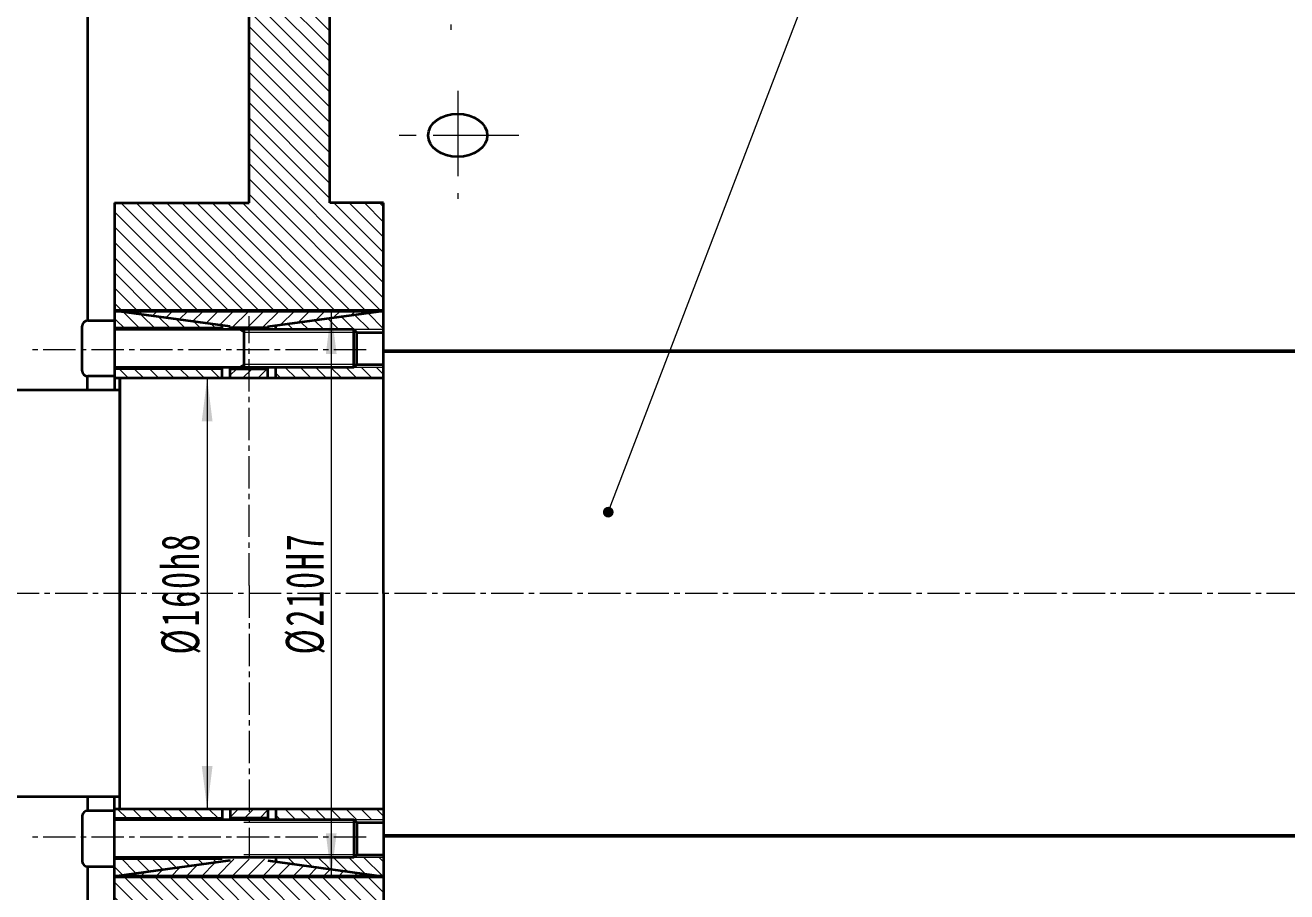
# Model space of a CAD drawing. Header units: millimetres. Extents: x -2378 to 2378, y -1682 to 1682.
# Drawn here: x -415.9 to 52.7, y 809.1 to 1130.9 of the extents above; entities that cross this region are included whole.
import ezdxf

# ---------------------------------------------------------------- set-up
doc = ezdxf.new("R2010")
doc.units = ezdxf.units.MM
doc.linetypes.add('CENTER', pattern=[50.799999713897705, 31.75, -6.349999904632568, 6.349999904632568, -6.349999904632568])
doc.linetypes.add('点画线', pattern=[18, 12, -2, 2, -2])
doc.layers.get('0').update_dxf_attribs({"lineweight": 35})
for name, color, linetype, lineweight in [('中心线', 1, 'CENTER', 15), ('中心线层', 1, '点画线', 18), ('剖面线层', 4, 'Continuous', 18), ('尺寸线层', 3, 'Continuous', 18), ('粗实线', 7, 'Continuous', 50), ('粗实线层', 7, 'Continuous', 35), ('细实线', 7, 'Continuous', 18), ('细实线层', 7, 'Continuous', 18)]:
    doc.layers.add(name, color=color, linetype=linetype, lineweight=lineweight)
doc.styles.add('标准', font='', dxfattribs={"width": 0.667})
doc.styles.get('标准').set_extended_font_data('宋体')
doc.dimstyles.new('标准', dxfattribs={"dimscale": 4, "dimtxt": 3.5, "dimasz": 4, "dimexe": 2, "dimexo": 0, "dimtad": 1, "dimdsep": 46, "dimtxsty": '标准', "dimblk": '_CAXARROW', "dimcen": 0, "dimdle": 6, "dimazin": 2, "dimtfac": 0.7071067811865475, "dimtdec": 3, "dimtmove": 2, "dimatfit": 3, "dimfxl": 1, "dimfrac": 2, "dimtolj": 1, "dimarcsym": 1})
pattern_1 = [(135, (0, 0), (-2.82842712474619, -2.82842712474619), [])]
pattern_2 = [(45, (0, 0), (-2.82842712474619, 2.82842712474619), [])]

# ---------------------------------------------------------------- blocks, each defined once
blk = doc.blocks.new('*X19')
at = {"layer": '尺寸线层', "linetype": 'Continuous'}
for points in [[(-1772.443633185112, 277.153458607589), (-1756.443633185112, 279.153458607589), (-1756.443633185112, 275.153458607589)], [(787.5565276816749, 277.153458607589), (771.5565276816751, 279.153458607589), (771.5565276816751, 275.153458607589)]]:
    blk.add_hatch(color=0, dxfattribs=at).paths.add_polyline_path(points, flags=0)
at = {"layer": '尺寸线层', "color": 0, "linetype": 'Continuous'}
for p, q in [((-1772.443633185112, 839.3404334212019), (-1772.443633185112, 269.153458607589)), ((787.5565276816748, 479.8404334212155), (787.5565276816749, 269.153458607589)), ((-1772.443633185112, 277.153458607589), (787.5565276816749, 277.153458607589))]:
    blk.add_line(p, q, dxfattribs=at)
at = {"layer": '尺寸线层', "color": 0, "insert": (-492.4435522517185, 286.653458607589), "char_height": 14, "width": 54.71337653631281, "attachment_point": 5, "line_spacing_factor": 1.150569886022795, "style": '标准'}
blk.add_mtext('\\T1.1;2560', dxfattribs=at)
blk = doc.blocks.new('_CAXARROW')
blk.add_hatch(color=0).paths.add_polyline_path([(0, 0), (-1, 0.125), (-1, -0.125)], flags=0)
blk = doc.blocks.new('*X42')
at = {"layer": '尺寸线层', "linetype": 'Continuous'}
for points in [[(1038.508850387997, 1257.534387647764), (1040.508850387997, 1241.534387647764), (1036.508850387997, 1241.534387647764)], [(1038.508850387997, 479.8404334212155), (1040.508850387997, 495.8404334212155), (1036.508850387997, 495.8404334212155)]]:
    blk.add_hatch(color=0, dxfattribs=at).paths.add_polyline_path(points, flags=0)
at = {"layer": '尺寸线层', "color": 0, "linetype": 'Continuous'}
for p, q in [((-247.2896664370928, 1257.534387647764), (1046.508850387997, 1257.534387647764)), ((1038.508850387997, 1257.534387647764), (1038.508850387997, 479.8404334212155)), ((787.5565276816748, 479.8404334212155), (1046.508850387997, 479.8404334212155))]:
    blk.add_line(p, q, dxfattribs=at)
at = {"layer": '尺寸线层', "color": 0, "insert": (1029.008850387997, 868.6874100344896), "char_height": 14, "width": 39.50130502793286, "attachment_point": 5, "rotation": 90, "line_spacing_factor": 1.150569886022795, "style": '标准'}
blk.add_mtext('\\T1.1;778', dxfattribs=at)
blk = doc.blocks.new('*X50')
at = {"layer": '尺寸线层', "linetype": 'Continuous'}
for points in [[(-302.2701088998289, 1024.836998025655), (-300.2701088998289, 1008.836998025655), (-304.2701088998289, 1008.836998025655)], [(-302.2701088998271, 814.8438688167671), (-300.2701088998289, 830.8438688167671), (-304.2701088998289, 830.8438688167671)]]:
    blk.add_hatch(color=0, dxfattribs=at).paths.add_polyline_path(points, flags=0)
at = {"layer": '尺寸线层', "color": 0, "linetype": 'Continuous'}
for p, q in [((-307.5587704744438, 1024.836998025655), (-294.2701088998289, 1024.836998025655)), ((-302.2701088998289, 1024.836998025655), (-302.2701088998271, 814.8438688167671)), ((-309.4419399477079, 814.8438688167671), (-294.2701088998271, 814.8438688167671))]:
    blk.add_line(p, q, dxfattribs=at)
at = {"layer": '尺寸线层', "color": 0, "insert": (-311.8092150450804, 919.8404329212108), "char_height": 14, "width": 84.40717318435736, "attachment_point": 5, "rotation": 90.00000000000051, "line_spacing_factor": 1.150569886022795, "style": '标准'}
blk.add_mtext('\\T1.1;%%C210H7', dxfattribs=at)
blk = doc.blocks.new('*X51')
at = {"layer": '尺寸线层', "linetype": 'Continuous'}
for points in [[(-348.3626551391517, 999.8369980256542), (-346.3626551391517, 983.8369980256542), (-350.3626551391517, 983.8369980256542)], [(-348.3626551391503, 839.8438688167671), (-346.3626551391517, 855.8438688167671), (-350.3626551391517, 855.8438688167671)]]:
    blk.add_hatch(color=0, dxfattribs=at).paths.add_polyline_path(points, flags=0)
at = {"layer": '尺寸线层', "color": 0, "linetype": 'Continuous'}
for p, q in [((-362.2496204464845, 999.8369980256541), (-340.3626551391517, 999.8369980256543)), ((-348.3626551391517, 999.8369980256542), (-348.3626551391503, 839.8438688167671)), ((-354.3166280845605, 839.8438688167671), (-340.3626551391503, 839.8438688167671))]:
    blk.add_line(p, q, dxfattribs=at)
at = {"layer": '尺寸线层', "color": 0, "insert": (-358.0190797201573, 919.8404329212105), "char_height": 14, "width": 84.40717318435759, "attachment_point": 5, "rotation": 90.00000000000051, "line_spacing_factor": 1.150569886022795, "style": '标准'}
blk.add_mtext('\\T1.1;%%C160h8', dxfattribs=at)
blk = doc.blocks.new('*X69')
at = {"layer": '细实线层', "lineweight": 18}
h = blk.add_hatch(color=0, dxfattribs=at)
edge = h.paths.add_edge_path(flags=0)
edge.add_arc((2.842170943040401e-14, -1.13686837721616e-13), 2, 0, 360)
at = {"layer": '细实线层', "color": 0}
for p, q in [((2.842170943040401e-14, -1.13686837721616e-13), (201.0145656234727, 525.0842306277843)), ((201.0145656234727, 525.0842306277841), (241.0145656234727, 525.0842306277841))]:
    blk.add_line(p, q, dxfattribs=at)
at = {"layer": '细实线层', "color": 0, "lineweight": 18, "insert": (221.0145656234727, 531.0842306277841), "char_height": 20, "width": 68, "attachment_point": 8, "line_spacing_factor": 1.150569886022795, "style": '标准'}
blk.add_mtext('\\T1.1;13', dxfattribs=at)

msp = doc.modelspace()

# ---------------------------------------------------------------- hatches: boundary and pattern name
at = {"layer": '剖面线层'}
h = msp.add_hatch(dxfattribs=at)
h.set_pattern_fill('无图案', color=256, scale=4, angle=135, style=0, pattern_type=0)
h.set_pattern_definition(pattern_1)
h.paths.add_polyline_path([(-392.7917525773228, 1174.833868816769), (-392.7917525773228, 1167.170452005073), (-392.7917525773228, 1159.833868816769), (-365.7917525773228, 1159.833868816769), (-365.7917525773228, 1174.833868816768)], flags=0)
h.paths.add_polyline_path([(-349.7917525773228, 1174.833868816768), (-349.7917525773228, 1167.70985642494), (-349.7917525773228, 1159.833868816769), (-332.7917525773228, 1159.833868816769), (-332.7917525773264, 1064.932999369173), (-382.7917525773264, 1064.932999369174), (-382.7917525773246, 1024.836998025654), (-282.7917525773264, 1024.836998025654), (-282.7917525773264, 1064.932999369174), (-302.7917525773264, 1064.932999369174), (-302.7917525773264, 1174.833868816768)], flags=0)
h = msp.add_hatch(dxfattribs=at)
h.set_pattern_fill('无图案', color=256, scale=4, angle=135, style=0, pattern_type=0)
h.set_pattern_definition(pattern_1)
h.paths.add_polyline_path([(-342.7917525773209, 1019.367230583794), (-344.0281502523685, 1019.536300777498), (-377.7917525773209, 1024.153277095423), (-382.7917525773209, 1024.836998025656), (-382.7917525773228, 1017.836998025656), (-371.7417525773217, 1017.836998025655), (-342.7917525773228, 1017.836998025654)], flags=0)
h = msp.add_hatch(dxfattribs=at)
h.set_pattern_fill('无图案', color=256, scale=4, angle=45, style=0, pattern_type=0)
h.set_pattern_definition(pattern_2)
h.paths.add_polyline_path([(-339.7917525773246, 999.8369980256539), (-339.7917525773246, 1000.771834264649), (-339.7917525773246, 1003.216998025654), (-332.7917525773246, 1003.216998025654), (-332.7917525773246, 999.8369980256539)], flags=0)
h.paths.add_polyline_path([(-332.7917525773246, 999.8369980256539), (-332.7917525773246, 1001.943873497944), (-332.7917525773246, 1003.216998025654), (-325.7917525773246, 1003.216998025654), (-325.7917525773246, 999.8369980256539)], flags=0)
h.paths.add_polyline_path([(-325.7917525773246, 1018.456998025654), (-332.7917525773246, 1018.456998025654), (-339.7917525773246, 1018.456998025654), (-339.7917525773246, 1018.956998025654), (-356.4085344438226, 1021.229246336701), (-377.7917525773246, 1024.153277095422), (-377.7917525773246, 1024.836998025654), (-287.7917525773246, 1024.836998025655), (-287.7917525773246, 1024.153277095422), (-322.7917525773246, 1019.367230583794), (-325.7917525773246, 1018.956998025654)], flags=0)
h = msp.add_hatch(dxfattribs=at)
h.set_pattern_fill('无图案', color=256, scale=4, angle=135, style=0, pattern_type=0)
h.set_pattern_definition(pattern_1)
h.paths.add_polyline_path([(-322.7917525773264, 1019.367230583794), (-321.5553549022789, 1019.536300777498), (-287.7917525773264, 1024.153277095422), (-282.7917525773264, 1024.836998025655), (-282.7917525773246, 1017.836998025654), (-293.8417525773257, 1017.836998025654), (-322.7917525773246, 1017.836998025654)], flags=0)
h = msp.add_hatch(dxfattribs=at)
h.set_pattern_fill('无图案', color=256, scale=4, angle=135, style=0, pattern_type=0)
h.set_pattern_definition(pattern_1)
h.paths.add_polyline_path([(-382.7917525773246, 1000.503084184274), (-382.7917525773246, 1000.989536277119), (-382.7917525773246, 1003.336998025654), (-342.7917525773246, 1003.336998025654), (-342.7917525773246, 999.8369980256539), (-380.7917525773246, 999.8369980256539), (-382.7917525773246, 999.8369980256539)], flags=0)
h = msp.add_hatch(dxfattribs=at)
h.set_pattern_fill('无图案', color=256, scale=4, angle=135, style=0, pattern_type=0)
h.set_pattern_definition(pattern_1)
h.paths.add_polyline_path([(-322.7917525773246, 999.8369980256539), (-322.7917525773246, 1001.895202957392), (-322.7917525773246, 1003.836998025654), (-293.8417525773239, 1003.836998025654), (-282.7917525773264, 1003.836998025654), (-282.7917525773246, 999.8369980256548)], flags=0)
h = msp.add_hatch(dxfattribs=at)
h.set_pattern_fill('无图案', color=256, scale=4, angle=135, style=0, pattern_type=0)
h.set_pattern_definition(pattern_1)
h.paths.add_polyline_path([(-382.7917525773246, 839.1777826581465), (-382.7917525773246, 838.6913305653025), (-382.7917525773246, 836.3438688167671), (-342.7917525773246, 836.3438688167671), (-342.7917525773246, 839.8438688167671), (-380.7917525773246, 839.8438688167671), (-382.7917525773246, 839.8438688167671)], flags=0)
h = msp.add_hatch(dxfattribs=at)
h.set_pattern_fill('无图案', color=256, scale=4, angle=45, style=0, pattern_type=0)
h.set_pattern_definition(pattern_2)
h.paths.add_polyline_path([(-339.7917525773246, 839.8438688167671), (-339.7917525773246, 838.9090325777725), (-339.7917525773246, 836.463868816767), (-332.7917525773246, 836.463868816767), (-332.7917525773246, 839.8438688167671)], flags=0)
h.paths.add_polyline_path([(-332.7917525773246, 839.8438688167671), (-332.7917525773246, 837.736993344477), (-332.7917525773246, 836.463868816767), (-325.7917525773246, 836.463868816767), (-325.7917525773246, 839.8438688167671)], flags=0)
h.paths.add_polyline_path([(-325.7917525773246, 821.2238688167672), (-332.7917525773246, 821.2238688167672), (-339.7917525773246, 821.2238688167672), (-339.7917525773246, 820.7238688167672), (-356.4085344438226, 818.4516205057207), (-377.7917525773246, 815.5275897470001), (-377.7917525773246, 814.8438688167671), (-287.7917525773246, 814.8438688167671), (-287.7917525773246, 815.5275897470001), (-322.7917525773246, 820.3136362586283), (-325.7917525773246, 820.7238688167672)], flags=0)
h = msp.add_hatch(dxfattribs=at)
h.set_pattern_fill('无图案', color=256, scale=4, angle=135, style=0, pattern_type=0)
h.set_pattern_definition(pattern_1)
h.paths.add_polyline_path([(-322.7917525773246, 839.8438688167671), (-322.7917525773246, 837.7856638850299), (-322.7917525773246, 835.843868816768), (-293.8417525773239, 835.843868816768), (-282.7917525773264, 835.843868816768), (-282.7917525773246, 839.8438688167671)], flags=0)
h = msp.add_hatch(dxfattribs=at)
h.set_pattern_fill('无图案', color=256, scale=4, angle=135, style=0, pattern_type=0)
h.set_pattern_definition(pattern_1)
h.paths.add_polyline_path([(-342.7917525773209, 820.3136362586274), (-344.0281502523685, 820.1445660649233), (-377.7917525773209, 815.5275897469983), (-382.7917525773209, 814.8438688167653), (-382.7917525773228, 821.8438688167653), (-371.7417525773217, 821.8438688167662), (-342.7917525773228, 821.8438688167671)], flags=0)
h = msp.add_hatch(dxfattribs=at)
h.set_pattern_fill('无图案', color=256, scale=4, angle=135, style=0, pattern_type=0)
h.set_pattern_definition(pattern_1)
h.paths.add_polyline_path([(-322.7917525773264, 820.3136362586283), (-321.5553549022789, 820.1445660649242), (-287.7917525773264, 815.5275897470001), (-282.7917525773264, 814.8438688167671), (-282.7917525773246, 821.843868816768), (-293.8417525773257, 821.843868816768), (-322.7917525773246, 821.843868816768)], flags=0)
h = msp.add_hatch(dxfattribs=at)
h.set_pattern_fill('无图案', color=256, scale=4, angle=135, style=0, pattern_type=0)
h.set_pattern_definition(pattern_1)
h.paths.add_polyline_path([(-392.7917525773209, 664.8469980256532), (-392.7917525773209, 672.5104148373484), (-392.7917525773209, 679.8469980256523), (-365.7917525773209, 679.8469980256523), (-365.7917525773209, 664.8469980256532)], flags=0)
h.paths.add_polyline_path([(-349.7917525773209, 664.8469980256532), (-349.7917525773209, 671.9710104174819), (-349.7917525773209, 679.8469980256532), (-332.7917525773209, 679.8469980256532), (-332.7917525773264, 774.7478674732483), (-382.7917525773264, 774.7478674732483), (-382.7917525773246, 814.8438688167671), (-282.7917525773264, 814.843868816768), (-282.7917525773264, 774.7478674732483), (-302.7917525773264, 774.7478674732483), (-302.7917525773246, 664.8469980256532)], flags=0)

# ---------------------------------------------------------------- linework, layer by layer
at = {"layer": '中心线'}
for p, q in [((-257.7917525773264, 1220.074783361386), (-257.7917525773264, 1129.120924289164)), ((-255.2901351216057, 1106.561610674599), (-255.2901351216057, 1066.347182057331)), ((-232.5953846954723, 1089.97737341566), (-282.4547372494031, 1089.97737341566))]:
    msp.add_line(p, q, dxfattribs=at)
at = {"layer": '中心线层'}
for p, q in [((-332.7917525773264, 922.8469980256532), (-332.7917525773246, 1022.836998025654)), ((-289.2917525773246, 1010.336998025654), (-414.7413169867177, 1010.336998025654)), ((-332.7917525773264, 922.8469980256532), (-332.7917525773264, 821.8469980256532)), ((-289.2917525773246, 829.343868816768), (-414.7413169867177, 829.343868816768))]:
    msp.add_line(p, q, dxfattribs=at)
at = {"layer": '中心线层', "linetype": '点画线', "lineweight": 18}
msp.add_line((831.1823319142914, 919.840433421211), (-611.3516742028514, 919.84043342121), dxfattribs=at)
at = {"layer": '粗实线'}
for p, q in [((-282.7917525773246, 1024.836998025655), (-382.7917525773246, 1024.836998025654)), ((397.2082474226736, 1009.846998025657), (-282.7917525773264, 1009.846998025654)), ((397.2082474226736, 829.8338688167678), (-282.7917525773264, 829.8338688167678)), ((-282.7917525773246, 814.8438688167671), (-382.7917525773246, 814.8438688167671))]:
    msp.add_line(p, q, dxfattribs=at)
at = {"layer": '粗实线层'}
for p, q in [((-302.7917525773264, 1064.946128578059), (-302.7917525773264, 1172.83387196317)), ((-392.7917525773264, 1159.846998025654), (-392.7917525773264, 1021.181998025653)), ((-332.7917525773264, 1064.946128578059), (-332.7917525773264, 1159.846998025654)), ((-382.7917525773264, 1064.946128578059), (-332.7917525773264, 1064.946128578059)), ((-382.7917525773246, 1064.946128578059), (-382.7917525773246, 995.346998025655)), ((-282.7917525773264, 1064.94612857806), (-302.7917525773264, 1064.946128578059)), ((-282.7917525773264, 919.8469980256541), (-282.7917525773264, 1064.94612857806)), ((-282.7917525773246, 1024.836998025655), (-382.7917525773246, 1024.836998025654)), ((-339.7917525773246, 1018.956998025654), (-382.7917525773246, 1024.836998025654)), ((-377.7917525773246, 1024.15114270717), (-377.7917525773246, 1024.836998025654)), ((-325.7917525773246, 1018.956998025654), (-282.7917525773246, 1024.836998025655)), ((-287.7917525773246, 1024.153277095422), (-287.7917525773246, 1024.836998025655)), ((-394.7917525773246, 1002.570084184275), (-394.7917525773246, 1019.106084184275)), ((-392.7247512167651, 1021.171998025654), (-382.7917525773246, 1021.171998025654)), ((-382.7917525773246, 1019.846998025654), (-382.7917525773246, 999.8369980256539)), ((-342.7917525773246, 1018.336998025654), (-382.7917525773246, 1018.336998025654)), ((-293.8417525773257, 1017.836998025654), (-382.7917525773246, 1017.836998025654)), ((-293.8417525773257, 1017.836998025654), (-382.7917525773246, 1017.836998025654)), ((-342.7917525773246, 1018.336998025654), (-342.7917525773246, 1019.350155477783)), ((-342.7917525773246, 1017.836998025654), (-342.7917525773246, 1018.336998025654)), ((-339.7917525773246, 1017.836998025654), (-339.7917525773246, 1018.956998025654)), ((-325.7917525773246, 1018.456998025654), (-339.7917525773246, 1018.456998025654)), ((-334.7917525773246, 1017.836998025654), (-334.7917525773246, 1003.836998025654)), ((-325.7917525773246, 1017.836998025654), (-325.7917525773246, 1018.956998025654)), ((-322.7917525773246, 1017.836998025654), (-322.7917525773246, 1019.367230583794)), ((-293.8417525773239, 1003.836998025654), (-293.8417525773257, 1017.836998025654)), ((-292.7917525773246, 1016.786998025654), (-293.8417525773257, 1017.836998025654)), ((-282.7917525773264, 919.8469980256541), (-282.7917525773264, 1019.722193033454)), ((-292.7917525773246, 1004.886998025654), (-292.7917525773246, 1016.786998025654)), ((-292.7917525773246, 1016.786998025654), (-282.7917525773246, 1016.786998025654)), ((-293.8417525773239, 1003.836998025654), (-382.7917525773246, 1003.836998025654)), ((-293.8417525773239, 1003.836998025654), (-382.7917525773246, 1003.836998025654)), ((-342.7917525773246, 1003.336998025654), (-382.7917525773246, 1003.336998025654)), ((-342.7917525773246, 999.8369980256539), (-342.7917525773246, 1003.836998025654)), ((-339.7917525773246, 999.8369980256539), (-339.7917525773246, 1003.836998025654)), ((-325.7917525773246, 1003.216998025654), (-339.7917525773246, 1003.216998025654)), ((-325.7917525773246, 999.8369980256539), (-325.7917525773246, 1003.836998025654)), ((-322.7917525773246, 999.8369980256539), (-322.7917525773246, 1003.836998025654)), ((-292.7917525773246, 1004.886998025654), (-293.8417525773239, 1003.836998025654)), ((-292.7917525773246, 1004.886998025653), (-282.7917525773246, 1004.886998025653)), ((-392.7917525773246, 995.346998025655), (-392.7917525773246, 1000.503084184276)), ((-382.7917525773246, 1000.503084184274), (-392.7247539596538, 1000.503084184274)), ((-282.7917525773246, 999.8369980256548), (-382.7917525773246, 999.8369980256539)), ((-380.7917525773264, 839.8438688167671), (-380.7917525773246, 999.8369980256539)), ((-380.7917525773246, 999.8369980256539), (-380.7917525773246, 919.840433421211)), ((-380.7917525773246, 995.346998025655), (-434.7917525773246, 995.346998025655)), ((-282.7917525773264, 919.8469980256541), (-282.7917525773264, 994.8469980256541)), ((-282.7917525773264, 919.8469980256532), (-282.7917525773264, 774.7478674732483)), ((-282.7917525773264, 919.8469980256532), (-282.7917525773264, 819.9718030178528)), ((-282.7917525773264, 919.8469980256532), (-282.7917525773264, 844.8469980256532)), ((-380.7917525773246, 844.333868816766), (-434.7917525773246, 844.333868816766)), ((-392.7917525773246, 844.333868816766), (-392.7917525773246, 839.1777826581447)), ((-382.7917525773264, 774.7478674732483), (-382.7917525773264, 844.333868816766)), ((-382.7917525773246, 839.1777826581465), (-392.7247539596538, 839.1777826581465)), ((-282.7917525773246, 839.8438688167671), (-382.7917525773246, 839.8438688167671)), ((-342.7917525773246, 839.8438688167671), (-342.7917525773246, 835.843868816768)), ((-339.7917525773246, 839.8438688167671), (-339.7917525773246, 835.843868816768)), ((-325.7917525773246, 839.8438688167671), (-325.7917525773246, 835.843868816768)), ((-322.7917525773246, 839.8438688167671), (-322.7917525773246, 835.843868816768)), ((-394.7917525773246, 837.1107826581465), (-394.7917525773246, 820.5747826581464)), ((-342.7917525773246, 836.3438688167671), (-382.7917525773246, 836.3438688167671)), ((-293.8417525773239, 835.843868816768), (-382.7917525773246, 835.843868816768)), ((-293.8417525773239, 835.8438688167671), (-382.7917525773246, 835.8438688167671)), ((-325.7917525773246, 836.463868816767), (-339.7917525773246, 836.463868816767)), ((-293.8417525773239, 835.843868816768), (-293.8417525773257, 821.843868816768)), ((-292.7917525773246, 834.7938688167678), (-293.8417525773239, 835.843868816768)), ((-292.7917525773246, 834.7938688167678), (-292.7917525773246, 822.8938688167682)), ((-292.7917525773246, 834.7938688167687), (-282.7917525773246, 834.7938688167687)), ((-293.8417525773257, 821.843868816768), (-382.7917525773246, 821.843868816768)), ((-293.8417525773257, 821.8438688167671), (-382.7917525773246, 821.8438688167671)), ((-342.7917525773246, 821.3438688167671), (-382.7917525773246, 821.3438688167671)), ((-339.7917525773246, 820.7238688167672), (-382.7917525773246, 814.8438688167671)), ((-325.7917525773246, 820.7238688167672), (-282.7917525773246, 814.8438688167671)), ((-322.7917525773246, 821.843868816768), (-322.7917525773246, 820.3307113646379)), ((-292.7917525773246, 822.8938688167682), (-293.8417525773257, 821.843868816768)), ((-292.7917525773246, 822.8938688167682), (-282.7917525773246, 822.8938688167682)), ((-392.7917525773246, 818.5083198111997), (-392.7917525773228, 679.8469980256523)), ((-392.7247512167651, 818.508868816768), (-382.7917525773246, 818.508868816768)), ((-282.7917525773246, 814.8438688167671), (-382.7917525773246, 814.8438688167671))]:
    msp.add_line(p, q, dxfattribs=at)
for centre, radius, start, end in [((-392.7247525773237, 1019.106084184275), 2.067, 90, 179.9999999999968), ((-392.7247525773237, 1002.570084184275), 2.066999999999098, 180, 269.9999616827899), ((-392.7247525773237, 837.1107826581465), 2.066999999999098, 90.00003831720845, 179.9999999999937), ((-392.7247525773237, 820.5747826581464), 2.067, 180, 270)]:
    msp.add_arc(centre, radius, start, end, dxfattribs=at)
msp.add_ellipse((-255.2901351216057, 1089.97737341566), major_axis=(11, 0), ratio=0.7272727272727273, dxfattribs=at)
at = {"layer": '细实线'}
for p, q in [((-282.7917525773246, 1017.836998025654), (-293.8417525773239, 1017.836998025654)), ((-282.7917525773246, 1003.836998025654), (-293.8417525773239, 1003.836998025654)), ((-282.7917525773246, 835.843868816768), (-293.8417525773239, 835.843868816768)), ((-282.7917525773246, 821.843868816768), (-293.8417525773239, 821.843868816768))]:
    msp.add_line(p, q, dxfattribs=at)
at = {"layer": '细实线层'}
for p, q in [((-334.7917525773246, 1016.786998025654), (-336.6104059252721, 1017.836998025654)), ((-292.7917525773246, 1016.786998025654), (-334.7917525773246, 1016.786998025654)), ((-334.7917525773246, 1004.886998025654), (-336.6104059252721, 1003.836998025654)), ((-292.7917525773246, 1004.886998025654), (-334.7917525773246, 1004.886998025654)), ((-292.7917525773246, 834.7938688167678), (-334.7917525773246, 834.7938688167678)), ((-292.7917525773246, 822.8938688167682), (-334.7917525773246, 822.8938688167682))]:
    msp.add_line(p, q, dxfattribs=at)

# ---------------------------------------------------------------- block references
msp.add_blockref('*X69', (-199.3471216460534, 950.0719311050674), dxfattribs=at)

# ---------------------------------------------------------------- dimensions: what is measured, and where the dimension line sits
at = {"layer": '尺寸线层'}
for base, p1, p2, angle, text, override, picture, middle in [((1038.508850387997, 479.8404334212155), (-247.2896664370928, 1257.534387647764), (787.5565276816748, 479.8404334212155), 270, '778', {"dimsah": 1, "dimtfac": 1, "dimtfill": 1, "dimtzin": 8}, '*X42', (1038.508850387997, 868.6874105344897)), ((-302.2701088998271, 814.8438688167671), (-307.5587704744438, 1024.836998025655), (-309.4419399477079, 814.8438688167671), 270.0000000000005, '%%C210H7', {"dimsah": 1, "dimtfill": 1, "dimtzin": 8}, '*X50', (-302.270108899828, 919.8404334212108)), ((-348.3626551391503, 839.8438688167671), (-362.2496204464845, 999.8369980256541), (-354.3166280845605, 839.8438688167671), 270.0000000000005, '%%C160h8', {"dimsah": 1, "dimtfill": 1, "dimtzin": 8}, '*X51', (-348.362655139151, 919.8404334212107))]:
    dim = msp.add_linear_dim(base=base, p1=p1, p2=p2, angle=angle, text=text, dimstyle='标准', override=override, dxfattribs=at)
    dim.commit()
    dim.dimension.update_dxf_attribs({"geometry": picture, "text_midpoint": middle})
dim = msp.add_linear_dim(base=(787.5565276816748, 277.153458607589), p1=(-1772.443633185112, 839.3404334212019), p2=(787.5565276816748, 479.8404334212155), angle=180, dimstyle='标准', override={"dimsah": 1, "dimtfac": 1, "dimtfill": 1, "dimtzin": 8}, dxfattribs=at)
dim.commit()
dim.dimension.update_dxf_attribs({"geometry": '*X19', "text_midpoint": (-492.4435527517186, 277.153458607589)})

doc.saveas('drawing.dxf')
